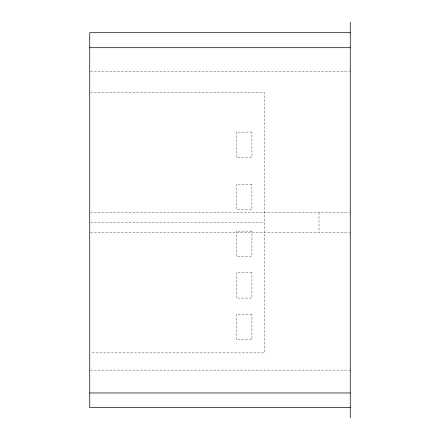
<?xml version="1.0" encoding="UTF-8"?>
<svg xmlns="http://www.w3.org/2000/svg" width="440" height="440" viewBox="0 0 440 440"><rect width="100%" height="100%" fill="white"/><g stroke="black" fill="none" stroke-linecap="round" stroke-linejoin="round"><path stroke-width="0.33" stroke-dasharray="2.2 1.65" d="M90.425 71.159L349.575 71.159M90.425 92.34L264.291 92.34L264.291 352.869L90.425 352.869M90.425 212.504L349.586 212.504M90.425 222.607L264.291 222.607M90.425 232.447L349.586 232.447M90.425 370.117L350.262 370.117M319 212.504L319 232.447M251.928 132.094L236.297 132.094L236.297 157.388L251.928 157.388L251.928 132.094M251.928 184.201L236.297 184.201L236.297 209.495L251.928 209.495L251.928 184.201M251.928 231.094L236.297 231.094L236.297 256.388L251.928 256.388L251.928 231.094M251.928 272.778L236.297 272.778L236.297 298.073L251.928 298.073L251.928 272.778M251.928 314.463L236.297 314.463L236.297 339.757L251.928 339.757L251.928 314.463"/><path stroke-width="0.66" d="M350.262 32.698L89.738 32.698L89.738 407.577L350.262 407.577M89.738 47.702L350.262 47.702M89.738 392.97L350.262 392.97M350.262 22L350.262 418"/></g></svg>
